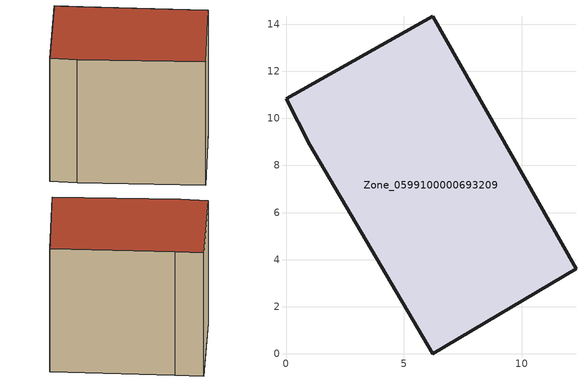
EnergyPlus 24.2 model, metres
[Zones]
Zone_0599100000693209
 floor ground (C_G): 1.01,8.87 0,10.84 6.24,14.34 7.37,12.32 12.31,3.62 6.24,0 z0
 wall outside (C_F): 0,10.84 1.01,8.87 6.24,0 12.31,3.62 7.37,12.32 6.24,14.34 0,10.84 z0:12.16
 roof outside (C_R): 6.24,0 12.31,3.62 7.37,12.32 6.24,14.34 0,10.84 1.01,8.87 z12.16
[BUILDING]
Pand.0599100000693209: North Axis=0; Terrain=City; Loads Convergence Tolerance Value=0.04; Temperature Convergence Tolerance Value=0.4; Solar Distribution=FullExterior; Maximum Number of Warmup Days=25; Minimum Number of Warmup Days=1
[Site:Location]
Rotterdam.The.Hague.AP_ZH_NLD Design_Conditions: Latitude=51.96; Longitude=4.45; Time Zone=1; Elevation=-4.5
[SITE:GROUNDTEMPERATURE:BUILDINGSURFACE]
18, 18, 18, 18, 18, 18, 18, 18, 18, 18, 18, 18
[MATERIAL] Thermal Absorptance=0.9; Solar Absorptance=0.7; Visible Absorptance=0.7
Name | Roughness | Thickness | Conductivity | Density | Specific Heat
G.TI.1946 | MediumSmooth | 0.15 | 1 | 540 | 1210
F.TI.1946 | Rough | 0.3 | 0.857143 | 1920 | 840
R.TI.1946 | MediumRough | 0.2 | 0.1 | 1500 | 1000
[CONSTRUCTION]
C_G: G.TI.1946
C_F: F.TI.1946
C_R: R.TI.1946
[ZONE]
Zone_0599100000693209: Type=1; Multiplier=1; Ceiling Height=Autocalculate; Volume=Autocalculate; Floor Area=autocalculate; Part of Total Floor Area=Yes
[ZONEINFILTRATION:DESIGNFLOWRATE]
Infil_Zone_0599100000693209: Zone or ZoneList or Space or SpaceList=Zone_0599100000693209; Schedule=AlwaysOn; Design Flow Rate Calculation Method=Flow/Area; Flow Rate per Floor Area=0.003; Constant Term Coefficient=1; Temperature Term Coefficient=0; Velocity Term Coefficient=0; Velocity Squared Term Coefficient=0
[HVACTEMPLATE:ZONE:IDEALLOADSAIRSYSTEM]
Zone_0599100000693209: Maximum Heating Supply Air Temperature=50; Minimum Cooling Supply Air Temperature=13; Maximum Heating Supply Air Humidity Ratio=0.0156; Minimum Cooling Supply Air Humidity Ratio=0.0077; Heating Limit=NoLimit; Cooling Limit=NoLimit; Dehumidification Control Type=ConstantSensibleHeatRatio; Cooling Sensible Heat Ratio=0.7; Dehumidification Setpoint=60; Humidification Control Type=None; Humidification Setpoint=30; Outdoor Air Method=None; Outdoor Air Flow Rate per Person=0.00944; Outdoor Air Flow Rate per Zone Floor Area=0; Outdoor Air Flow Rate per Zone=0; Demand Controlled Ventilation Type=None; Outdoor Air Economizer Type=NoEconomizer; Heat Recovery Type=None; Sensible Heat Recovery Effectiveness=0.7; Latent Heat Recovery Effectiveness=0.65
[ZONECONTROL:THERMOSTAT]
ThermostatControl_Zone_0599100000693209: Zone or ZoneList=Zone_0599100000693209; Control Type Schedule=DualSetpointControlType; Control 1=Thermostat_Zone_0599100000693209; Temperature Difference Between Cutout And Setpoint=0
[THERMOSTATSETPOINT:DUALSETPOINT]
Thermostat_Zone_0599100000693209: Heating Setpoint Temperature Schedule=HeatingSetpoint_Zone_0599100000693209; Cooling Setpoint Temperature Schedule=CoolingSetpoint_Zone_0599100000693209
[SCHEDULE:COMPACT]
HeatingSetpoint_Zone_0599100000693209: Through: 12/31, For: AllDays, Until: 24:00, 21
CoolingSetpoint_Zone_0599100000693209: Through: 12/31, For: AllDays, Until: 24:00, 24
DualSetpointControlType: Through: 12/31, For: AllDays, Until: 24:00, 4
AlwaysOn: Through: 12/31, For: AllDays, Until: 24:00, 1
